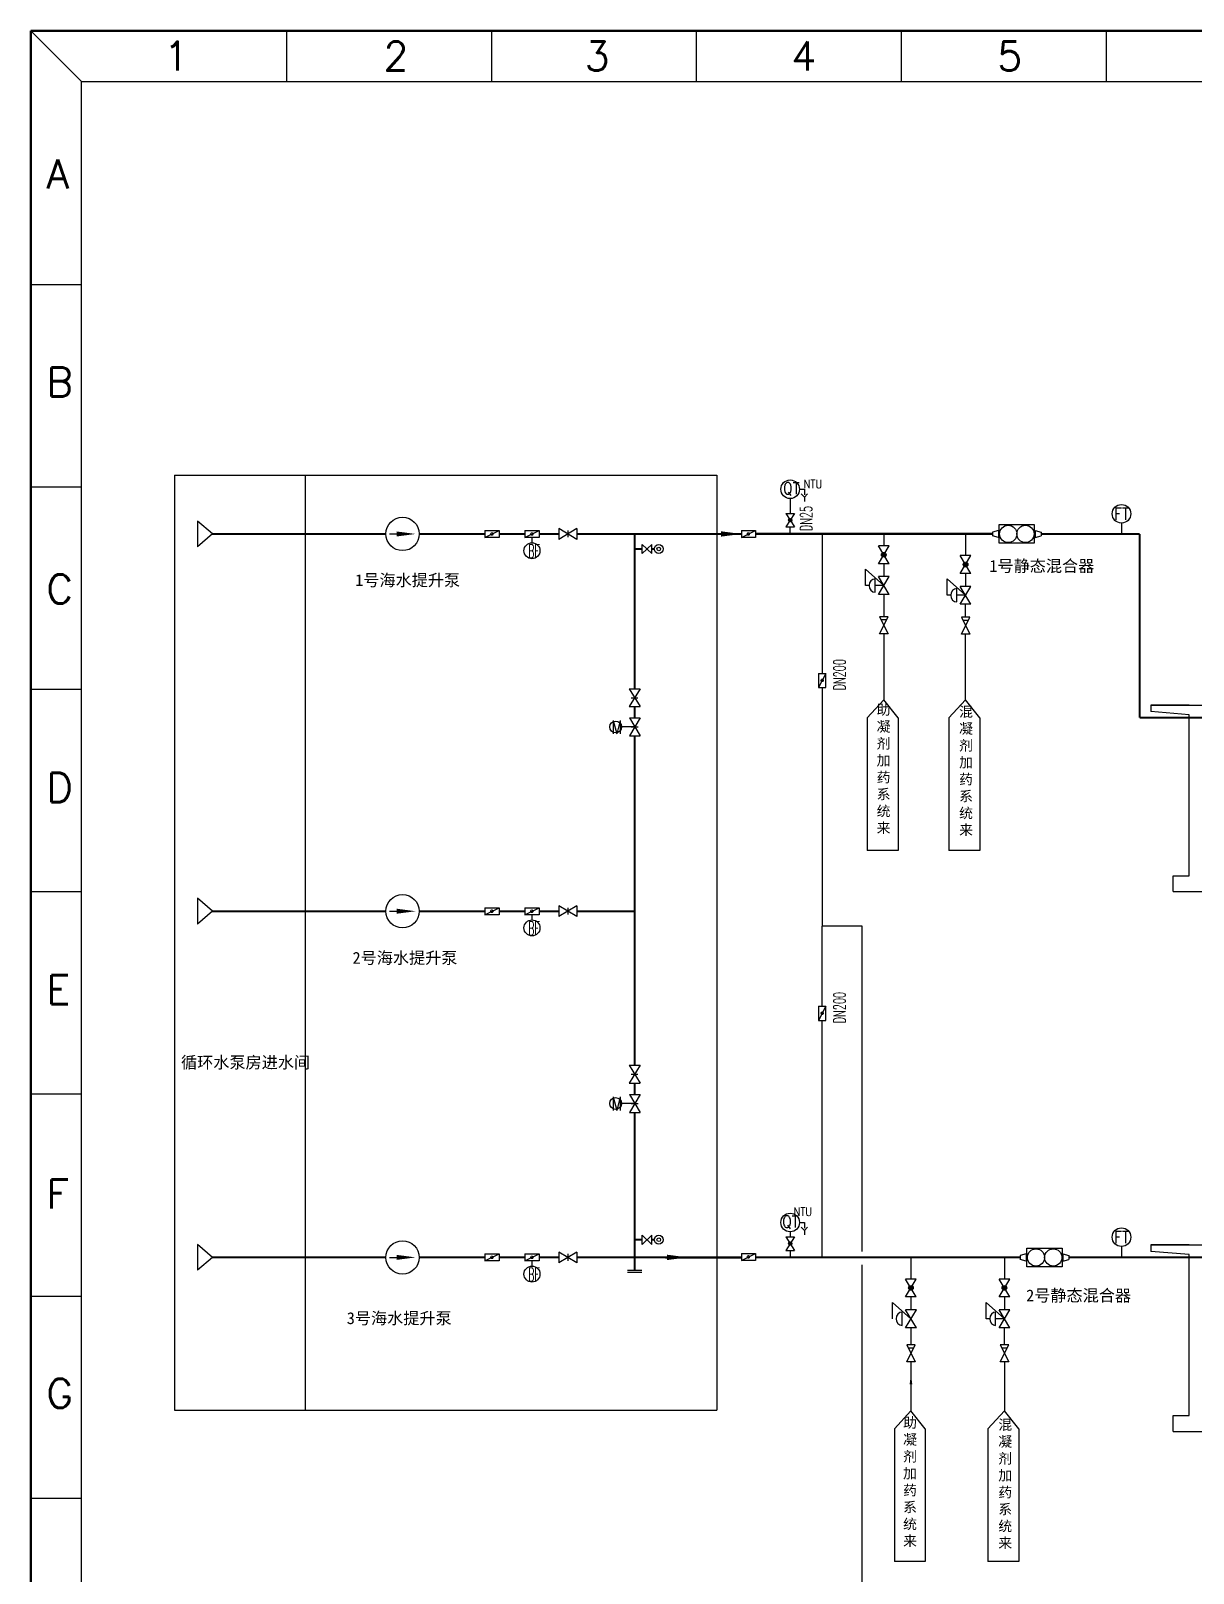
# Model space of a CAD drawing. Extents: x 4355 to 5355, y 1066 to 1761.
# Drawn here: x 4354.7 to 4698.5, y 1304.2 to 1760.7 of the extents above; entities that cross this region are included whole.
import ezdxf
from ezdxf.enums import TextEntityAlignment as Align

# ---------------------------------------------------------------- set-up
doc = ezdxf.new("R2010")
doc.units = 0
doc.header["$LTSCALE"] = 10
doc.header["$MEASUREMENT"] = 0
doc.linetypes.add('ZJ', pattern=[24, 10, -2, 0, -2, 10])
doc.layers.get('0').update_dxf_attribs({"linetype": 'CONTINUOUS'})
for name, color, linetype in [('1', 7, 'ZJ'), ('4', 7, 'CONTINUOUS'), ('NEW', 70, 'CONTINUOUS'), ('生产水', 1, 'CONTINUOUS'), ('管径', 2, 'CONTINUOUS')]:
    doc.layers.add(name, color=color, linetype=linetype)
doc.styles.add('HZ', font='geditxt.shx', dxfattribs={"width": 0.7, "bigfont": 'hztxt1.shx'})
doc.styles.add('样式 2', font='txt.shx', dxfattribs={"height": 2})
doc.styles.add('样式 3', font='', dxfattribs={"height": 3.5})
doc.styles.get('样式 3').set_extended_font_data('FangSong')

msp = doc.modelspace()

# ---------------------------------------------------------------- hatches: boundary and pattern name
h = msp.add_hatch(color=0)
edge = h.paths.add_edge_path()
edge.add_arc((4579.292358266181, 1615.84567725746), 0.5, 0, 360)
h = msp.add_hatch(color=256)
h.paths.add_polyline_path([(4607.674672705418, 1605.602412457844, 0.2633039863583985), (4607.337907382243, 1606.197575729098), (4606.980375861093, 1605.602412457773), (4607.33790738218, 1605.007249186553, 0.2633039863869772)])
h.paths.add_polyline_path([(4606.622844339922, 1606.197575729132, 0.2633039863834923), (4606.286079016691, 1605.602412457844, 0.2633039864121206), (4606.622844339986, 1605.007249186519), (4606.980375861093, 1605.602412457772)])
h.paths.add_polyline_path([(4606.980375861092, 1605.602412457772), (4607.337907382243, 1606.197575729098, 0.2772722605577694), (4606.622844339922, 1606.197575729132)])
h.paths.add_polyline_path([(4606.622844339986, 1605.007249186519, 0.2772722604999668), (4607.33790738218, 1605.007249186553), (4606.980375861093, 1605.602412457772)])
h = msp.add_hatch(color=256)
h.paths.add_polyline_path([(4631.857149991235, 1602.722412457844, 0.2633039863583985), (4631.520384668061, 1603.317575729098), (4631.16285314691, 1602.722412457773), (4631.520384667998, 1602.127249186552, 0.2633039863869276)])
h.paths.add_polyline_path([(4630.805321625739, 1603.317575729131, 0.2633039863835419), (4630.46855630251, 1602.722412457844, 0.2633039864121206), (4630.805321625803, 1602.127249186519), (4631.16285314691, 1602.722412457772)])
h.paths.add_polyline_path([(4631.16285314691, 1602.722412457771), (4631.520384668062, 1603.317575729098, 0.277272260557975), (4630.805321625739, 1603.317575729131)])
h.paths.add_polyline_path([(4630.805321625803, 1602.127249186519, 0.2772722604999668), (4631.520384667997, 1602.127249186552), (4631.16285314691, 1602.722412457772)])
h = msp.add_hatch(color=0)
edge = h.paths.add_edge_path()
edge.add_arc((4579.292358266181, 1401.724160585471), 0.5, 0, 360)
h = msp.add_hatch(color=256)
h.paths.add_polyline_path([(4615.695456644773, 1388.600895785856, 0.2633039863585967), (4615.358691321598, 1389.19605905711), (4615.001159800448, 1388.600895785784), (4615.358691321534, 1388.005732514564, 0.2633039863871753)])
h.paths.add_polyline_path([(4614.643628279277, 1389.196059057143, 0.263303986383641), (4614.306862956046, 1388.600895785856, 0.2633039864122197), (4614.64362827934, 1388.005732514531), (4615.001159800448, 1388.600895785784)])
h.paths.add_polyline_path([(4615.001159800447, 1388.600895785784), (4615.358691321598, 1389.19605905711, 0.2772722605575637), (4614.643628279277, 1389.196059057143)])
h.paths.add_polyline_path([(4614.64362827934, 1388.005732514531, 0.2772722604999668), (4615.358691321534, 1388.005732514564), (4615.001159800448, 1388.600895785784)])
h = msp.add_hatch(color=256)
h.paths.add_polyline_path([(4643.357424515572, 1388.600895785856, 0.2633039863583985), (4643.020659192398, 1389.196059057109), (4642.663127671247, 1388.600895785784), (4643.020659192334, 1388.005732514564, 0.2633039863868401)])
h.paths.add_polyline_path([(4642.305596150076, 1389.196059057143, 0.2633039863835419), (4641.968830826845, 1388.600895785856, 0.2633039864121206), (4642.30559615014, 1388.00573251453), (4642.663127671247, 1388.600895785784)])
h.paths.add_polyline_path([(4643.020659192398, 1389.196059057109, 0.277272260557975), (4642.305596150076, 1389.196059057143), (4642.663127671247, 1388.600895785783)])
h.paths.add_polyline_path([(4642.663127671247, 1388.600895785784), (4642.30559615014, 1388.00573251453, 0.2772722605000696), (4643.020659192333, 1388.005732514564)])

# ---------------------------------------------------------------- linework, layer by layer
at = {"color": 7, "linetype": 'ByBlock', "lineweight": 50}
for p, q in [((4354.679433501247, 1760.690298018598), (5354.627270808128, 1760.690298018598)), ((4354.679433501247, 1066.115752344358), (4354.679433501247, 1760.690298018598))]:
    msp.add_line(p, q, dxfattribs=at)
at = {"color": 7, "linetype": 'ByBlock', "lineweight": -3}
for p, q in [((4369.648712502847, 1745.721019016997), (4354.679433501247, 1760.690298018598)), ((4430.274292459329, 1760.690298018598), (4430.274292459329, 1745.721019016997)), ((4490.899872415809, 1760.690298018598), (4490.899872415809, 1745.721019016997)), ((4551.525452372286, 1760.690298018598), (4551.525452372286, 1745.721019016997)), ((4612.151032328769, 1760.690298018598), (4612.151032328769, 1745.721019016997)), ((4672.776612285249, 1760.690298018598), (4672.776612285246, 1745.721019016997)), ((4369.648712502847, 1685.508592825214), (4354.679433501247, 1685.508592825214)), ((4369.648712502847, 1625.631476818814), (4354.679433501247, 1625.631476818814)), ((4369.648712502847, 1565.754360812414), (4354.679433501247, 1565.754360812414)), ((4369.648712502847, 1505.877244806014), (4354.679433501247, 1505.877244806014)), ((4369.648712502847, 1446.000128799614), (4354.679433501247, 1446.000128799614)), ((4369.648712502847, 1386.123012793213), (4354.679433501247, 1386.123012793213)), ((4369.648712502847, 1326.245896786814), (4354.679433501247, 1326.245896786814))]:
    msp.add_line(p, q, dxfattribs=at)
at = {"color": 7, "linetype": 'ByBlock', "lineweight": 30}
for p, q in [((4369.648712502847, 1745.721019016997), (5339.657991806527, 1745.721019016997)), ((4369.648712502847, 1081.085031345957), (4369.648712502847, 1745.721019016997))]:
    msp.add_line(p, q, dxfattribs=at)
at = {"color": 6, "ltscale": 8}
for p, q in [((4397.133856980502, 1629.142725383245), (4557.559986848276, 1629.142725383248)), ((4397.133856980502, 1629.142725383245), (4397.133856980502, 1352.401276142939)), ((4435.783905672766, 1629.142725383245), (4435.78390567277, 1352.401276142941)), ((4557.559986848276, 1629.142725383248), (4557.559986848261, 1352.40127614295)), ((4685.979142080459, 1561.111188750424), (4868.124070378922, 1561.111188750424)), ((4685.979142080459, 1561.111188750424), (4685.979142080459, 1559.223751950424)), ((4685.979142080459, 1561.111188750424), (4685.979142080459, 1559.223260430426)), ((4697.297864640453, 1561.111188750424), (4685.979142080459, 1561.111188750424)), ((4697.303762880458, 1558.279542030426), (4685.979142080459, 1559.223260430426)), ((4697.303762880458, 1510.622254350424), (4697.303762880458, 1558.279542030426)), ((4692.585170880458, 1505.903662350425), (4692.585170880458, 1510.622254350424)), ((4692.585170880458, 1510.622254350424), (4697.303762880458, 1510.622254350424)), ((4692.585170880458, 1505.903662350425), (4799.980324800458, 1505.903662350425)), ((4685.979142080459, 1401.324527196144), (4868.124070378922, 1401.324527196144)), ((4685.979142080459, 1401.324527196144), (4685.979142080459, 1399.437090396144)), ((4685.979142080459, 1401.324527196144), (4685.979142080459, 1399.436598876146)), ((4697.297864640453, 1401.324527196144), (4685.979142080459, 1401.324527196144)), ((4685.979142080459, 1401.324527196144), (4868.124070378922, 1401.324527196144)), ((4685.979142080459, 1401.324527196144), (4685.979142080459, 1399.437090396144)), ((4685.979142080459, 1401.324527196144), (4685.979142080459, 1399.436598876146)), ((4697.297864640453, 1401.324527196144), (4685.979142080459, 1401.324527196144)), ((4697.303762880458, 1398.492880476146), (4685.979142080459, 1399.436598876146)), ((4697.303762880458, 1398.492880476146), (4685.979142080459, 1399.436598876146)), ((4697.303762880458, 1350.835592796143), (4697.303762880458, 1398.492880476146)), ((4397.133856980502, 1352.401276142939), (4557.559986848261, 1352.40127614295)), ((4692.585170880458, 1346.117000796145), (4692.585170880458, 1350.835592796143)), ((4692.585170880458, 1350.835592796143), (4697.303762880458, 1350.835592796143)), ((4692.585170880458, 1346.117000796145), (4799.980324800458, 1346.117000796145))]:
    msp.add_line(p, q, dxfattribs=at)
at = {"color": 0}
for p, q in [((4579.292358266181, 1622.221340083614), (4579.292358266181, 1617.84567725746)), ((4578.042358266181, 1617.84567725746), (4580.542358266181, 1613.84567725746)), ((4578.042358266181, 1617.84567725746), (4580.542358266181, 1617.84567725746)), ((4578.042358266181, 1613.84567725746), (4580.542358266181, 1613.84567725746)), ((4677.300875341647, 1615.001148466064), (4677.300875341647, 1611.773951258484)), ((4578.042358266181, 1403.724160585471), (4580.542358266181, 1399.724160585471)), ((4578.042358266181, 1403.724160585471), (4580.542358266181, 1403.724160585471)), ((4579.292358266181, 1405.224160585471), (4579.292358266181, 1403.724160585471)), ((4578.042358266181, 1399.724160585471), (4580.542358266181, 1399.724160585471)), ((4579.292358266181, 1399.724160585471), (4579.29235826618, 1397.652434586497)), ((4677.300875341647, 1400.879631794076), (4677.300875341647, 1397.652434586496))]:
    msp.add_line(p, q, dxfattribs=at)
for p, q in [((4403.927783472874, 1615.598211493581), (4403.927783472874, 1607.949691023367)), ((4408.405699720691, 1611.773951258474), (4403.927783472874, 1615.598211493581)), ((4408.405699720691, 1611.773951258474), (4403.927783472874, 1607.949691023367)), ((4579.29235826618, 1611.773951258486), (4579.29235826618, 1613.84567725746)), ((4606.980375861093, 1611.773951258485), (4606.980375861093, 1608.253915983177)), ((4640.880708703838, 1611.773951258484), (4641.11489359089, 1611.773951258484)), ((4651.737156578897, 1611.773951258484), (4651.502971691844, 1611.773951258484)), ((4502.912702925496, 1610.711087443741), (4502.912702925496, 1609.186427573535)), ((4606.992646614735, 1602.950908932367), (4606.992646614735, 1599.148641115445)), ((4606.992646614735, 1593.845634064636), (4606.992646614734, 1587.27130259979)), ((4606.992646614735, 1582.23245459979), (4606.992646614735, 1582.23245459979)), ((4606.992646614735, 1582.23245459979), (4606.992646614735, 1562.635079281837)), ((4606.992646614735, 1562.635079281837), (4602.077256478507, 1557.358688365415)), ((4611.229555081365, 1557.358688365414), (4606.992646614735, 1562.635079281837)), ((4631.175123900545, 1562.635079281837), (4626.259733764317, 1557.358688365415)), ((4635.412032367175, 1557.358688365414), (4631.175123900545, 1562.635079281837)), ((4602.077256478507, 1557.358688365415), (4602.077256478507, 1518.108706715944)), ((4611.229555081365, 1557.358688365414), (4611.229555081365, 1518.108706715944)), ((4626.259733764317, 1557.358688365415), (4626.259733764317, 1518.108706715944)), ((4635.412032367175, 1557.358688365414), (4635.412032367175, 1518.108706715944)), ((4611.229555081365, 1518.108706715944), (4602.077256478507, 1518.108706715944)), ((4635.412032367175, 1518.108706715944), (4626.259733764317, 1518.108706715944)), ((4403.927783472874, 1503.935813225853), (4403.927783472874, 1496.287292755639)), ((4408.405699720691, 1500.111552990746), (4403.927783472874, 1503.935813225853)), ((4408.405699720691, 1500.111552990746), (4403.927783472874, 1496.287292755639)), ((4502.912702925496, 1499.054156090552), (4502.912702925496, 1497.529496220345)), ((4403.927783472866, 1401.476694821596), (4403.927783472866, 1393.828174351382)), ((4408.405699720684, 1397.652434586489), (4403.927783472866, 1401.476694821596)), ((4408.405699720684, 1397.652434586489), (4403.927783472866, 1393.828174351382)), ((4615.01343055409, 1397.652434586497), (4615.01343055409, 1391.252399311189)), ((4502.912702925496, 1396.602674586497), (4502.912702925496, 1395.07801471629)), ((4615.01343055409, 1385.949392260379), (4615.01343055409, 1382.147124443457)), ((4615.01343055409, 1376.844117392648), (4615.01343055409, 1371.775423572852)), ((4615.01343055409, 1366.736575572851), (4615.01343055409, 1352.19251721324)), ((4642.675398424889, 1366.736575572851), (4642.675398424889, 1352.19251721324)), ((4615.01343055409, 1352.19251721324), (4610.098040417862, 1346.916126296818)), ((4619.250339020719, 1346.916126296817), (4615.01343055409, 1352.19251721324)), ((4642.675398424889, 1352.19251721324), (4637.760008288661, 1346.916126296818)), ((4646.912306891519, 1346.916126296817), (4642.675398424889, 1352.19251721324)), ((4610.098040417862, 1346.916126296818), (4610.098040417862, 1307.666144647347)), ((4619.250339020719, 1346.916126296817), (4619.250339020719, 1307.666144647347)), ((4637.760008288661, 1346.916126296818), (4637.760008288661, 1307.666144647347)), ((4646.912306891519, 1346.916126296817), (4646.912306891519, 1307.666144647347)), ((4619.250339020719, 1307.666144647347), (4610.098040417862, 1307.666144647347)), ((4646.912306891519, 1307.666144647347), (4637.760008288661, 1307.666144647347))]:
    msp.add_line(p, q)
at = {"color": 6, "ltscale": 100}
for p, q in [((4460.753758080064, 1611.773951258485), (4465.693758080067, 1611.773951258485)), ((4460.753758080064, 1500.111552990746), (4465.693758080067, 1500.111552990746)), ((4460.753758080064, 1397.652434586496), (4465.693758080067, 1397.652434586496))]:
    msp.add_line(p, q, dxfattribs=at)
at = {"color": 7}
for p, q in [((4488.981098202371, 1610.724191258485), (4493.180138202371, 1612.823711258485)), ((4488.981098202371, 1612.823711258485), (4488.981098202371, 1610.724191258485)), ((4488.981098202371, 1612.823711258485), (4488.981098202371, 1610.724191258485)), ((4493.180138202371, 1612.823711258485), (4493.180138202371, 1610.724191258485)), ((4500.813182925495, 1610.711087443741), (4505.012222925496, 1612.810607443741)), ((4500.813182925495, 1612.810607443741), (4500.813182925495, 1610.711087443741)), ((4500.813182925495, 1612.810607443741), (4500.813182925495, 1610.711087443741)), ((4505.012222925496, 1612.810607443741), (4505.012222925496, 1610.711087443741)), ((4516.198423935793, 1613.366784913463), (4510.895416884983, 1610.181117603508)), ((4516.198423935793, 1610.181117603508), (4510.895416884983, 1613.366784913463)), ((4510.895416884983, 1613.366784913463), (4510.895416884983, 1610.181117603508)), ((4513.546920410388, 1612.796631355907), (4513.546920410388, 1610.799350728378)), ((4516.198423935793, 1613.366784913463), (4516.198423935793, 1610.181117603508)), ((4564.84589414214, 1610.724191258486), (4569.04493414214, 1612.823711258486)), ((4564.84589414214, 1612.823711258486), (4564.84589414214, 1610.724191258486)), ((4564.84589414214, 1612.823711258486), (4564.84589414214, 1610.724191258486)), ((4569.04493414214, 1612.823711258486), (4569.04493414214, 1610.724191258486)), ((4631.16285314691, 1611.773951258486), (4631.16285314691, 1605.373915983177)), ((4639.094751079899, 1612.340472060075), (4639.094751079899, 1611.20743045689)), ((4640.880708703838, 1612.823711258484), (4640.880708703838, 1610.724191258485)), ((4651.737156578897, 1612.823711258484), (4651.737156578897, 1610.724191258485)), ((4653.523114202836, 1612.340472060075), (4653.523114202836, 1611.20743045689)), ((4608.573209516071, 1602.950908932367), (4605.387542206115, 1608.253915983177)), ((4605.387542206115, 1602.950908932367), (4608.573209516071, 1608.253915983177)), ((4608.573209516071, 1608.253915983177), (4605.387542206115, 1608.253915983177)), ((4608.573209516071, 1602.950908932367), (4605.387542206115, 1602.950908932367)), ((4632.755686801888, 1600.070908932367), (4629.570019491933, 1605.373915983177)), ((4629.570019491933, 1600.070908932367), (4632.755686801888, 1605.373915983177)), ((4632.755686801888, 1605.373915983177), (4629.570019491933, 1605.373915983177)), ((4601.554480039011, 1596.49713759004), (4601.554480039011, 1601.343329259907)), ((4601.554480039011, 1601.343329259907), (4606.992646614735, 1596.49713759004)), ((4604.384654673786, 1594.52010112254), (4604.384654673786, 1598.47417405754)), ((4608.585480269713, 1593.845634064636), (4605.399812959758, 1599.148641115445)), ((4605.399812959758, 1593.845634064636), (4608.585480269713, 1599.148641115445)), ((4608.585480269713, 1599.148641115445), (4605.399812959758, 1599.148641115445)), ((4625.736957324828, 1593.61713759004), (4625.736957324828, 1598.463329259906)), ((4625.736957324828, 1598.463329259906), (4631.175123900553, 1593.61713759004)), ((4632.755686801888, 1600.070908932367), (4629.570019491933, 1600.070908932367)), ((4631.175123900553, 1600.070908932367), (4631.175123900553, 1596.268641115445)), ((4602.621352488941, 1596.49713759004), (4601.554480039011, 1596.49713759004)), ((4606.992646614735, 1596.49713759004), (4604.384654673786, 1596.49713759004)), ((4608.585480269713, 1593.845634064636), (4605.399812959758, 1593.845634064636)), ((4626.803829774758, 1593.61713759004), (4625.736957324828, 1593.61713759004)), ((4628.567131959603, 1591.64010112254), (4628.567131959603, 1595.59417405754)), ((4631.175123900553, 1593.61713759004), (4628.567131959603, 1593.61713759004)), ((4632.767957555531, 1590.965634064636), (4629.582290245575, 1596.268641115445)), ((4629.582290245575, 1590.965634064636), (4632.767957555531, 1596.268641115445)), ((4632.767957555531, 1596.268641115445), (4629.582290245575, 1596.268641115445)), ((4632.767957555531, 1590.965634064636), (4629.582290245575, 1590.965634064636)), ((4631.175123900552, 1587.110374210688), (4631.175123900553, 1590.965634064636)), ((4605.720663861092, 1582.23245459979), (4608.240087861092, 1587.27130259979)), ((4605.720663861092, 1587.27130259979), (4608.240087861092, 1582.23245459979)), ((4608.240087861092, 1587.27130259979), (4605.720663861092, 1587.27130259979)), ((4629.915411900553, 1582.071526210687), (4632.434835900553, 1587.110374210688)), ((4629.915411900553, 1587.110374210688), (4632.434835900553, 1582.071526210687)), ((4632.434835900553, 1587.110374210688), (4629.915411900553, 1587.110374210688)), ((4608.240087861092, 1582.23245459979), (4605.720663861092, 1582.23245459979)), ((4608.240087861092, 1582.23245459979), (4605.720663861092, 1582.23245459979)), ((4632.434835900553, 1582.071526210687), (4629.915411900553, 1582.071526210687)), ((4632.434835900553, 1582.071526210687), (4629.915411900553, 1582.071526210687)), ((4631.175123900545, 1562.635079281837), (4631.175123900553, 1582.071526210687)), ((4589.811644330568, 1570.50759263556), (4587.712124330568, 1566.308552635559)), ((4587.712124330568, 1570.50759263556), (4589.811644330568, 1570.50759263556)), ((4587.712124330568, 1570.50759263556), (4589.811644330568, 1570.50759263556)), ((4531.697219280948, 1565.971371130121), (4534.882886590904, 1565.971371130121)), ((4531.697219280948, 1565.971371130121), (4534.882886590904, 1560.668364079311)), ((4534.882886590904, 1565.971371130121), (4531.697219280948, 1560.668364079311)), ((4587.712124330568, 1566.308552635559), (4589.811644330568, 1566.308552635559)), ((4532.267372838504, 1563.319867604717), (4534.264653466033, 1563.319867604717)), ((4531.697219280948, 1560.668364079311), (4534.882886590904, 1560.668364079311)), ((4531.721259064539, 1557.317160327264), (4534.906926374495, 1557.317160327264)), ((4531.721259064539, 1557.317160327264), (4534.906926374495, 1552.014153276455)), ((4534.906926374495, 1557.317160327264), (4531.721259064539, 1552.014153276455)), ((4533.290052935926, 1554.665656801863), (4529.39049765972, 1554.665656801863)), ((4532.291412622096, 1554.66565680186), (4534.288693249625, 1554.66565680186)), ((4531.721259064539, 1552.014153276455), (4534.906926374495, 1552.014153276455)), ((4488.981098202371, 1499.061792990757), (4493.180138202371, 1501.161312990757)), ((4488.981098202371, 1501.161312990757), (4488.981098202371, 1499.061792990757)), ((4488.981098202371, 1501.161312990757), (4488.981098202371, 1499.061792990757)), ((4493.180138202371, 1501.161312990757), (4493.180138202371, 1499.061792990757)), ((4500.813182925495, 1499.054156090552), (4505.012222925496, 1501.153676090551)), ((4500.813182925495, 1501.153676090551), (4500.813182925495, 1499.054156090552)), ((4500.813182925495, 1501.153676090551), (4500.813182925495, 1499.054156090552)), ((4505.012222925496, 1501.153676090551), (4505.012222925496, 1499.054156090552)), ((4516.198423935793, 1501.704386645735), (4510.895416884983, 1498.518719335779)), ((4516.198423935793, 1498.518719335779), (4510.895416884983, 1501.704386645735)), ((4510.895416884983, 1501.704386645735), (4510.895416884983, 1498.518719335779)), ((4513.546920410388, 1501.134233088178), (4513.546920410388, 1499.13695246065)), ((4516.198423935793, 1501.704386645735), (4516.198423935793, 1498.518719335779)), ((4589.811644330568, 1471.988021653158), (4587.712124330568, 1467.788981653157)), ((4587.712124330568, 1471.988021653158), (4589.811644330568, 1471.988021653158)), ((4587.712124330568, 1471.988021653158), (4589.811644330568, 1471.988021653158)), ((4587.712124330568, 1467.788981653157), (4589.811644330568, 1467.788981653157)), ((4531.697219280948, 1454.512706519803), (4534.882886590904, 1454.512706519803)), ((4531.697219280948, 1454.512706519803), (4534.882886590904, 1449.209699468994)), ((4534.882886590904, 1454.512706519803), (4531.697219280948, 1449.209699468994)), ((4532.267372838504, 1451.861202994399), (4534.264653466033, 1451.861202994399)), ((4531.697219280948, 1449.209699468994), (4534.882886590904, 1449.209699468994)), ((4533.290052935926, 1443.206992191546), (4529.39049765972, 1443.206992191546)), ((4531.721259064539, 1445.858495716946), (4534.906926374495, 1445.858495716946)), ((4531.721259064539, 1445.858495716946), (4534.906926374495, 1440.555488666137)), ((4534.906926374495, 1445.858495716946), (4531.721259064539, 1440.555488666137)), ((4532.291412622096, 1443.206992191542), (4534.288693249625, 1443.206992191542)), ((4531.721259064539, 1440.555488666137), (4534.906926374495, 1440.555488666137)), ((4488.981098202371, 1396.602674586497), (4493.180138202371, 1398.702194586496)), ((4488.981098202371, 1398.702194586496), (4488.981098202371, 1396.602674586497)), ((4488.981098202371, 1398.702194586496), (4488.981098202371, 1396.602674586497)), ((4493.180138202371, 1398.702194586496), (4493.180138202371, 1396.602674586497)), ((4500.813182925495, 1396.602674586497), (4505.012222925496, 1398.702194586496)), ((4500.813182925495, 1398.702194586496), (4500.813182925495, 1396.602674586497)), ((4500.813182925495, 1398.702194586496), (4500.813182925495, 1396.602674586497)), ((4505.012222925496, 1398.702194586496), (4505.012222925496, 1396.602674586497)), ((4516.198423935793, 1399.245268241474), (4510.895416884983, 1396.059600931519)), ((4516.198423935793, 1396.059600931519), (4510.895416884983, 1399.245268241474)), ((4510.895416884983, 1399.245268241474), (4510.895416884983, 1396.059600931519)), ((4513.546920410388, 1398.675114683918), (4513.546920410388, 1396.677834056389)), ((4516.198423935793, 1399.245268241474), (4516.198423935793, 1396.059600931519)), ((4564.845894142141, 1396.745158218093), (4569.044934142142, 1398.844678218093)), ((4564.845894142141, 1398.844678218093), (4564.845894142141, 1396.745158218093)), ((4564.845894142141, 1398.844678218093), (4564.845894142141, 1396.745158218093)), ((4569.044934142142, 1398.844678218093), (4569.044934142142, 1396.745158218093)), ((4642.663127671247, 1397.652434586498), (4642.663127671247, 1391.252399311188)), ((4647.317329161475, 1398.183497176206), (4647.317329161475, 1397.050455573021)), ((4649.103286785414, 1398.666736374616), (4649.103286785414, 1396.567216374616)), ((4659.959734660473, 1398.666736374616), (4659.959734660473, 1396.567216374616)), ((4661.745692284412, 1398.183497176206), (4661.745692284412, 1397.050455573021)), ((4535.389572935929, 1393.752166739567), (4531.190532935937, 1393.752166739563)), ((4535.389572935929, 1393.202061936707), (4531.190532935937, 1393.202061936703)), ((4616.593993455425, 1385.949392260379), (4613.408326145469, 1391.252399311189)), ((4613.408326145469, 1385.949392260379), (4616.593993455425, 1391.252399311189)), ((4616.593993455425, 1391.252399311189), (4613.408326145469, 1391.252399311189)), ((4644.255961326225, 1385.949392260379), (4641.070294016268, 1391.252399311188)), ((4641.070294016268, 1385.949392260379), (4644.255961326225, 1391.252399311188)), ((4644.255961326225, 1391.252399311188), (4641.070294016268, 1391.252399311188)), ((4609.575263978365, 1379.495620918052), (4609.575263978365, 1384.341812587918)), ((4609.575263978365, 1384.341812587918), (4615.01343055409, 1379.495620918052)), ((4616.593993455425, 1385.949392260379), (4613.408326145469, 1385.949392260379)), ((4637.237231849165, 1379.495620918052), (4637.237231849165, 1384.341812587918)), ((4637.237231849165, 1384.341812587918), (4642.67539842489, 1379.495620918052)), ((4644.255961326225, 1385.949392260379), (4641.070294016268, 1385.949392260379)), ((4642.67539842489, 1385.949392260379), (4642.67539842489, 1382.147124443457)), ((4612.40543861314, 1377.518584450552), (4612.40543861314, 1381.472657385552)), ((4616.606264209068, 1376.844117392648), (4613.420596899112, 1382.147124443457)), ((4613.420596899112, 1376.844117392648), (4616.606264209068, 1382.147124443457)), ((4616.606264209068, 1382.147124443457), (4613.420596899112, 1382.147124443457)), ((4638.304104299095, 1379.495620918052), (4637.237231849165, 1379.495620918052)), ((4640.06740648394, 1377.518584450551), (4640.06740648394, 1381.472657385551)), ((4642.67539842489, 1379.495620918052), (4640.06740648394, 1379.495620918052)), ((4644.268232079868, 1376.844117392647), (4641.082564769911, 1382.147124443457)), ((4641.082564769911, 1376.844117392647), (4644.268232079868, 1382.147124443457)), ((4644.268232079868, 1382.147124443457), (4641.082564769911, 1382.147124443457)), ((4616.606264209068, 1376.844117392648), (4613.420596899112, 1376.844117392648)), ((4644.268232079868, 1376.844117392647), (4641.082564769911, 1376.844117392647)), ((4642.67539842489, 1371.775423572851), (4642.67539842489, 1376.793921837614)), ((4613.75371855409, 1366.736575572851), (4616.27314255409, 1371.775423572852)), ((4613.75371855409, 1371.775423572852), (4616.27314255409, 1366.736575572851)), ((4616.27314255409, 1371.775423572852), (4613.75371855409, 1371.775423572852)), ((4641.415686424889, 1366.736575572851), (4643.935110424889, 1371.775423572851)), ((4641.415686424889, 1371.775423572851), (4643.935110424889, 1366.736575572851)), ((4643.935110424889, 1371.775423572851), (4641.415686424889, 1371.775423572851)), ((4616.27314255409, 1366.736575572851), (4613.75371855409, 1366.736575572851)), ((4616.27314255409, 1366.736575572851), (4613.75371855409, 1366.736575572851)), ((4643.935110424889, 1366.736575572851), (4641.415686424889, 1366.736575572851)), ((4643.935110424889, 1366.736575572851), (4641.415686424889, 1366.736575572851))]:
    msp.add_line(p, q, dxfattribs=at)
at = {"color": 2}
for p, q in [((4588.761884330568, 1611.773951258486), (4588.761884330568, 1570.50759263556)), ((4588.761884330568, 1566.308552635559), (4588.761884330568, 1495.734831256001)), ((4600.621871371839, 1495.734831256001), (4588.761884330568, 1495.734831256001)), ((4588.761884330568, 1471.988021653158), (4588.761884330568, 1495.734831256001)), ((4600.621871371833, 1399.355674543931), (4600.62187137184, 1495.734831256001)), ((4588.761884330568, 1397.652434586497), (4588.761884330568, 1467.788981653157)), ((4600.621871371822, 1255.699312319346), (4600.621871371832, 1395.421391736801))]:
    msp.add_line(p, q, dxfattribs=at)
at = {"ltscale": 2}
for p, q in [((4535.497895675225, 1608.696063852), (4538.358816652931, 1605.953314448958)), ((4535.497895675225, 1605.953314448958), (4535.497895675225, 1608.696063852)), ((4538.358816652931, 1608.696063852), (4535.497895675225, 1605.953314448958)), ((4538.358816652931, 1605.953314448958), (4538.358816652931, 1608.696063852)), ((4535.497895675225, 1404.233181609332), (4538.358816652931, 1401.49043220629)), ((4535.497895675225, 1401.49043220629), (4535.497895675225, 1404.233181609332)), ((4538.358816652931, 1404.233181609332), (4535.497895675225, 1401.49043220629)), ((4538.358816652931, 1401.49043220629), (4538.358816652931, 1404.233181609332))]:
    msp.add_line(p, q, dxfattribs=at)
at = {"color": 6, "ltscale": 100}
for points in [[(4462.878080536372, 1611.773951258485, 1.482, 0, 0), (4468.509435623761, 1611.773951258485, 0, 0, 0)], [(4462.878080536372, 1500.111552990746, 1.482, 0, 0), (4468.509435623761, 1500.111552990746, 0, 0, 0)], [(4462.878080536372, 1397.652434586496, 1.482, 0, 0), (4468.509435623761, 1397.652434586496, 0, 0, 0)]]:
    msp.add_lwpolyline(points, format="xyseb", dxfattribs=at)
at = {"color": 7}
for points in [[(4651.502971691844, 1609.04430271688), (4641.11489359089, 1609.04430271688), (4641.11489359089, 1614.57451622385), (4651.502971691844, 1614.57451622385)], [(4659.72554977342, 1394.887327833011), (4649.337471672467, 1394.887327833011), (4649.337471672467, 1400.417541339982), (4659.72554977342, 1400.417541339982)]]:
    msp.add_lwpolyline(points, close=True, dxfattribs=at)
for points, const_width in [([(4646.338561003503, 1611.787404995902), (4646.336851299203, 1611.787404995902)], 1.4), ([(4646.336756452719, 1611.809409470364), (4646.338561003501, 1611.809409470364)], 1.224), ([(4654.561139085079, 1397.630430112034), (4654.559429380779, 1397.630430112034)], 1.4), ([(4654.559334534295, 1397.652434586495), (4654.561139085077, 1397.652434586495)], 1.224)]:
    msp.add_lwpolyline(points, dxfattribs=dict(at, const_width=const_width))
at = {"ltscale": 2, "const_width": 0.6}
for points in [[(4535.497895675225, 1607.324689150479), (4533.290052935926, 1607.324689150479)], [(4539.100720510768, 1607.324689150479), (4538.358816652931, 1607.324689150479)], [(4535.497895675225, 1402.861806907811), (4533.290052935926, 1402.861806907811)], [(4539.100720510768, 1402.861806907811), (4538.358816652931, 1402.861806907811)]]:
    msp.add_lwpolyline(points, dxfattribs=at)
at = {"color": 7, "ltscale": 100}
msp.add_lwpolyline([(4615.01343055409, 1360.085424084519, 0.7979999999999999, 0, 0), (4615.01343055409, 1363.117692208498, 0, 0, 0)], format="xyseb", dxfattribs=at)
at = {"color": 0}
for centre, radius in [((4579.292358266181, 1625.014159479096), 2.75), ((4579.292358266181, 1615.84567725746), 0.5), ((4677.300875341647, 1617.751148466064), 2.75), ((4579.292358266181, 1407.974160585471), 2.75), ((4677.300875341647, 1403.629631794076), 2.75), ((4579.292358266181, 1401.724160585471), 0.5)]:
    msp.add_circle(centre, radius, dxfattribs=at)
at = {"color": 6, "ltscale": 100}
for centre in [(4464.61527041498, 1611.773951258485), (4464.61527041498, 1500.111552990746), (4464.61527041498, 1397.652434586496)]:
    msp.add_circle(centre, 4.94, dxfattribs=at)
at = {"color": 7}
for centre, radius in [((4643.784274317123, 1611.787404995902), 2.552576982079035), ((4648.889428281284, 1611.787404995902), 2.552576982079035), ((4606.980375861055, 1605.602412457844), 0.6942968443632533), ((4631.162853146872, 1602.722412457844), 0.6942968443632533), ((4652.006852398699, 1397.630430112034), 2.552576982079035), ((4657.11200636286, 1397.630430112034), 2.552576982079035), ((4615.001159800409, 1388.600895785856), 0.6942968443632533), ((4642.663127671209, 1388.600895785856), 0.6942968443632533)]:
    msp.add_circle(centre, radius, dxfattribs=at)
for centre, radius in [((4502.912702925496, 1606.823862009546), 2.362565563987118), ((4527.647015757445, 1554.665605418312), 1.743481903191968), ((4502.912702925496, 1495.166930656357), 2.362565563987118), ((4527.647015757445, 1443.206940807994), 1.743481903191968), ((4502.912702925496, 1392.715449152302), 2.362565563987118)]:
    msp.add_circle(centre, radius)
at = {"ltscale": 2}
for centre, radius in [((4540.428732757523, 1607.324689150479), 1.328012246747676), ((4540.428732757523, 1607.324689150479), 0.5470266495249234), ((4540.428732757523, 1402.861806907811), 1.328012246747676), ((4540.428732757523, 1402.861806907811), 0.5470266495249234)]:
    msp.add_circle(centre, radius, dxfattribs=at)
at = {"color": 7}
for centre in [(4604.384654673786, 1596.49713759004), (4628.567131959603, 1593.61713759004), (4612.40543861314, 1379.495620918052), (4640.06740648394, 1379.495620918052)]:
    msp.add_ellipse(centre, major_axis=(-1.210545709901583e-16, -1.977036467470693), ratio=0.8918915831133208, start_param=3.141592653589793, end_param=6.283185307179586, dxfattribs=at)
at = {"layer": '1', "color": 0}
for p, q in [((4582.06622116754, 1625.046662520554), (4583.499119292931, 1625.046662520554)), ((4583.499119292931, 1622.697894803534), (4582.541002005411, 1623.656012091055)), ((4583.499119292931, 1625.046662520554), (4583.499119292931, 1623.327446446875)), ((4583.499119292931, 1622.697894803534), (4584.457236580452, 1623.656012091055)), ((4583.499119292931, 1622.697894803534), (4583.499119292931, 1621.366143253805)), ((4580.542358266181, 1617.84567725746), (4578.042358266181, 1613.84567725746)), ((4640.880708703838, 1612.823711258484), (4639.094751079899, 1612.340472060075)), ((4651.737156578897, 1612.823711258484), (4653.523114202836, 1612.340472060075)), ((4640.880708703838, 1610.724191258485), (4639.094751079899, 1611.20743045689)), ((4651.737156578897, 1610.724191258485), (4653.523114202836, 1611.20743045689)), ((4582.06622116754, 1408.006663626929), (4583.499119292931, 1408.006663626929)), ((4583.499119292931, 1405.657895909909), (4582.541002005411, 1406.61601319743)), ((4583.499119292931, 1408.006663626929), (4583.499119292931, 1406.28744755325)), ((4583.499119292931, 1405.657895909909), (4584.457236580452, 1406.61601319743)), ((4580.542358266181, 1403.724160585471), (4578.042358266181, 1399.724160585471)), ((4583.499119292931, 1405.657895909909), (4583.499119292931, 1404.32614436018)), ((4649.103286785414, 1398.666736374616), (4647.317329161475, 1398.183497176206)), ((4649.103286785414, 1396.567216374616), (4647.317329161475, 1397.050455573021)), ((4659.959734660473, 1398.666736374616), (4661.745692284412, 1398.183497176206)), ((4659.959734660473, 1396.567216374616), (4661.745692284412, 1397.050455573021))]:
    msp.add_line(p, q, dxfattribs=at)
at = {"layer": '1', "color": 7}
for p, q in [((4488.981098202371, 1612.823711258485), (4493.180138202371, 1612.823711258485)), ((4500.813182925495, 1612.810607443741), (4505.012222925496, 1612.810607443741)), ((4564.84589414214, 1612.823711258486), (4569.04493414214, 1612.823711258486)), ((4493.180138202371, 1610.724191258485), (4488.981098202371, 1610.724191258485)), ((4505.012222925496, 1610.711087443741), (4500.813182925495, 1610.711087443741)), ((4569.04493414214, 1610.724191258486), (4564.84589414214, 1610.724191258486)), ((4607.763539677837, 1586.318206233278), (4606.197212044349, 1586.318206233278)), ((4631.958287717297, 1586.157277844175), (4630.39196008381, 1586.157277844175)), ((4587.712124330568, 1570.50759263556), (4587.712124330568, 1566.308552635559)), ((4589.811644330568, 1566.308552635559), (4589.811644330568, 1570.50759263556)), ((4488.981098202371, 1501.161312990757), (4493.180138202371, 1501.161312990757)), ((4493.180138202371, 1499.061792990757), (4488.981098202371, 1499.061792990757)), ((4500.813182925495, 1501.153676090551), (4505.012222925496, 1501.153676090551)), ((4505.012222925496, 1499.054156090552), (4500.813182925495, 1499.054156090552)), ((4587.712124330568, 1471.988021653158), (4587.712124330568, 1467.788981653157)), ((4589.811644330568, 1467.788981653157), (4589.811644330568, 1471.988021653158)), ((4488.981098202371, 1398.702194586496), (4493.180138202371, 1398.702194586496)), ((4500.813182925495, 1398.702194586496), (4505.012222925496, 1398.702194586496)), ((4564.845894142141, 1398.844678218093), (4569.044934142142, 1398.844678218093)), ((4493.180138202371, 1396.602674586497), (4488.981098202371, 1396.602674586497)), ((4505.012222925496, 1396.602674586497), (4500.813182925495, 1396.602674586497)), ((4569.044934142142, 1396.745158218093), (4564.845894142141, 1396.745158218093)), ((4615.796594370834, 1370.822327206339), (4614.230266737346, 1370.822327206339)), ((4643.458562241634, 1370.822327206338), (4641.892234608145, 1370.822327206338))]:
    msp.add_line(p, q, dxfattribs=at)
at = {"layer": '1', "color": 7, "const_width": 0.7290000000000001}
for points in [[(4490.891066955884, 1611.773951258485, 1), (4491.213962614422, 1611.773951258485, 1)], [(4502.723151679008, 1611.760847443741, 1), (4503.046047337546, 1611.760847443741, 1)], [(4566.755862895652, 1611.773951258486, 1), (4567.07875855419, 1611.773951258486, 1)], [(4588.761884330568, 1568.597623882047, -1), (4588.761884330568, 1568.274728223509, -1)], [(4490.891066955884, 1500.111552990757, 1), (4491.213962614422, 1500.111552990757, 1)], [(4502.723151679008, 1500.103916090552, 1), (4503.046047337546, 1500.103916090552, 1)], [(4588.761884330568, 1470.078052899645, -1), (4588.761884330568, 1469.755157241107, -1)], [(4490.891066955884, 1397.652434586496, 1), (4491.213962614422, 1397.652434586496, 1)], [(4502.723151679008, 1397.652434586496, 1), (4503.046047337546, 1397.652434586496, 1)], [(4566.755862895654, 1397.794918218093, 1), (4567.078758554192, 1397.794918218093, 1)]]:
    msp.add_lwpolyline(points, format="xyb", close=True, dxfattribs=at)
at = {"layer": 'NEW', "ltscale": 100}
for points in [[(4558.781357894182, 1611.773951258486, 1.596, 0, 0), (4564.84589414214, 1611.773951258486, 0, 0, 0)], [(4542.865182360927, 1397.652434586496, 1.596, 0, 0), (4548.929718608884, 1397.652434586496, 0, 0, 0)]]:
    msp.add_lwpolyline(points, format="xyseb", dxfattribs=at)
at = {"layer": '生产水', "color": 3}
for points, const_width in [([(4459.675270414978, 1611.77395125846), (4408.405699720691, 1611.773951258474)], 0.5898240000000001), ([(4488.981098202371, 1611.773951258485), (4469.555270414982, 1611.773951258485)], 0.5898240000000001), ([(4469.555270414982, 1611.773951258485), (4481.845858533264, 1611.773951258485)], 0.5898240000000001), ([(4481.845858533264, 1611.773951258485), (4469.555270414997, 1611.773951258485)], 0.5898240000000001), ([(4500.813182925495, 1611.773951258485), (4493.180138202371, 1611.773951258485)], 0.5898240000000001), ([(4510.895416884983, 1611.773951258485), (4505.012222925496, 1611.773951258485)], 0.5898240000000001), ([(4564.84589414214, 1611.773951258486), (4516.198423935793, 1611.773951258485)], 0.5898240000000001), ([(4533.290052935926, 1581.193013060863), (4533.290052935926, 1611.773951258485)], 0.5898240000000001), ([(4542.33398620903, 1611.773951258486), (4537.359538462661, 1611.773951258486)], 0.5898240000000001), ([(4606.980375861093, 1611.773951258486), (4569.04493414214, 1611.773951258486)], 0.7), ([(4639.094751079899, 1611.773951258486), (4603.939291528621, 1611.773951258486)], 0.7), ([(4682.678673974216, 1611.773951258484), (4653.523114202836, 1611.773951258484)], 0.5898240000000001), ([(4682.678673974216, 1611.773951258484), (4682.678673974216, 1557.439096140777)], 0.5898240000000001), ([(4533.290052935926, 1581.193013060863), (4533.290052935926, 1565.971371130121)], 0.5898240000000001), ([(4533.290052935926, 1560.668364079311), (4533.290052935926, 1557.317160327264)], 0.5898240000000001), ([(4533.290052935926, 1560.668364079311), (4533.290052935926, 1557.317160327264)], 0.5898240000000001), ([(4701.078636480458, 1557.439096140777), (4682.678673974216, 1557.439096140777)], 0.5898240000000001), ([(4533.290052935926, 1552.014153276455), (4533.290052935926, 1454.512706519803)], 0.5898240000000001), ([(4459.675270414978, 1500.111552990746), (4408.405699720691, 1500.111552990746)], 0.5898240000000001), ([(4488.981098202371, 1500.111552990757), (4469.555270414982, 1500.111552990757)], 0.5898240000000001), ([(4500.813182925495, 1500.111552990757), (4493.180138202371, 1500.111552990757)], 0.5898240000000001), ([(4510.895416884983, 1500.111552990757), (4505.012222925496, 1500.111552990757)], 0.5898240000000001), ([(4516.198423935793, 1500.111552990757), (4533.290052935926, 1500.111552990757)], 0.5898240000000001), ([(4533.290052935926, 1449.209699468994), (4533.290052935926, 1445.858495716946)], 0.5898240000000001), ([(4533.290052935926, 1440.555488666137), (4533.290052935926, 1431.545351171874)], 0.5898240000000001), ([(4533.290052935926, 1431.545351171874), (4533.290052935926, 1393.752166739563)], 0.5898240000000001), ([(4459.675270414978, 1397.652434586475), (4408.405699720684, 1397.652434586489)], 0.5898240000000001), ([(4488.981098202371, 1397.652434586496), (4469.555270414982, 1397.652434586496)], 0.5898240000000001), ([(4500.813182925495, 1397.652434586496), (4493.180138202371, 1397.652434586496)], 0.5898240000000001), ([(4510.895416884983, 1397.652434586496), (4505.012222925496, 1397.652434586496)], 0.5898240000000001), ([(4516.198423935793, 1397.652434586496), (4542.33398620903, 1397.652434586496)], 0.5898240000000001), ([(4548.929718608884, 1397.652434586496), (4542.33398620903, 1397.652434586496)], 0.7), ([(4564.845894142141, 1397.652434586496), (4548.929718608884, 1397.652434586496)], 0.7), ([(4615.01343055409, 1397.652434586498), (4569.044934142142, 1397.652434586496)], 0.5898240000000001), ([(4647.317329161475, 1397.652434586498), (4608.254935181561, 1397.652434586497)], 0.5898240000000001), ([(4682.678673974216, 1397.652434586496), (4661.745692284412, 1397.652434586496)], 0.5898240000000001), ([(4701.078636480458, 1397.652434586496), (4682.678673974216, 1397.652434586496)], 0.5898240000000001)]:
    msp.add_lwpolyline(points, dxfattribs=dict(at, const_width=const_width))

# ---------------------------------------------------------------- texts
at = {"color": 7, "linetype": 'ByBlock', "lineweight": -3, "style": '样式 2'}
for s, p in [('1', (4394.019860649421, 1748.91076552383)), ('2', (4458.976420600457, 1748.91076552383)), ('3', (4518.480424513016, 1748.91076552383)), ('4', (4579.643902404801, 1748.91076552383)), ('5', (4640.570311704042, 1748.91076552383)), ('A', (4359.333443555591, 1713.986398786616)), ('B', (4359.333443555591, 1652.452990397461)), ('C', (4359.333443555591, 1591.196760028299)), ('D', (4359.333443555591, 1532.435128391408)), ('E', (4359.333443555591, 1472.564784674538)), ('F', (4359.333443555591, 1412.140088365361)), ('G', (4359.333443555591, 1353.101278708476))]:
    msp.add_text(s, height=8.590779406684256, dxfattribs=at).set_placement(p)
at = {"ltscale": 2, "style": 'HZ', "width": 0.85}
for s, height, p in [('QT', 3.5, (4579.611563932125, 1625.263133088619)), ('NTU', 2.5, (4586.029396937651, 1626.586045905085)), ('FT', 3.5, (4677.300875341647, 1617.751148466064)), ('NTU', 2.5, (4583.069892378211, 1411.187260066104)), ('QT', 3.5, (4579.370826663546, 1408.223134194994)), ('FT', 3.5, (4677.300875341647, 1403.629631794076))]:
    msp.add_text(s, height=height, dxfattribs=at).set_placement(p, align=Align.MIDDLE_CENTER)
at = {"ltscale": 2, "style": 'HZ', "width": 0.5}
for p in [(4501.832554940971, 1604.693729153885), (4501.832554940971, 1493.036797800695), (4501.832554940971, 1390.58531629664)]:
    msp.add_text('BF', height=4, dxfattribs=at).set_placement(p)
at = {"style": '样式 3'}
for s, p in [('1号静态混合器', (4638.217813656615, 1600.565219344564)), ('2号静态混合器', (4649.102928730964, 1384.634808118628))]:
    msp.add_text(s, height=3.5, dxfattribs=at).set_placement(p)
for s, p in [('1号海水提升泵', (4466.150229664757, 1598.110580536502)), ('2号海水提升泵', (4465.353224831498, 1486.316452384586)), ('循环水泵房进水间', (4418.188952025289, 1455.363225756401)), ('3号海水提升泵', (4463.655230434661, 1379.66056987083))]:
    msp.add_text(s, height=3.5, dxfattribs=at).set_placement(p, align=Align.MIDDLE_CENTER)
at = {"style": 'HZ', "width": 0.6}
msp.add_text('DN200', height=3.5, rotation=90, dxfattribs=at).set_placement((4595.622148317992, 1466.943868266054))
at = {"char_height": 3, "attachment_point": 1, "style": '样式 3'}
for s, insert in [('助凝\\P剂\\P加\\P药\\P系统来', (4604.873284859201, 1561.260687020813)), ('混凝\\P剂\\P加\\P药\\P系统来', (4629.254877720211, 1560.663791573752)), ('助凝\\P剂\\P加\\P药\\P系统来', (4612.688908728515, 1350.228471574872)), ('混凝\\P剂\\P加\\P药\\P系统来', (4640.854714799108, 1349.624334058095))]:
    msp.add_mtext_dynamic_manual_height_columns(s, width=4.480323585359656, gutter_width=0, heights=[60.5543784438355], dxfattribs=dict(at, insert=insert))
at = {"layer": '4', "color": 7, "style": 'HZ', "width": 0.75}
for p in [(4526.420243100621, 1552.610456003135), (4526.420243100621, 1441.151791392818)]:
    msp.add_text('M', height=4, dxfattribs=at).set_placement(p)
at = {"layer": '管径', "color": 4, "style": 'HZ', "width": 0.6}
for s, p in [('DN25', (4585.753797757128, 1612.596203169606)), ('DN200', (4595.622148317992, 1565.463439248456))]:
    msp.add_text(s, height=3.5, rotation=90, dxfattribs=at).set_placement(p)

doc.saveas('drawing.dxf')
